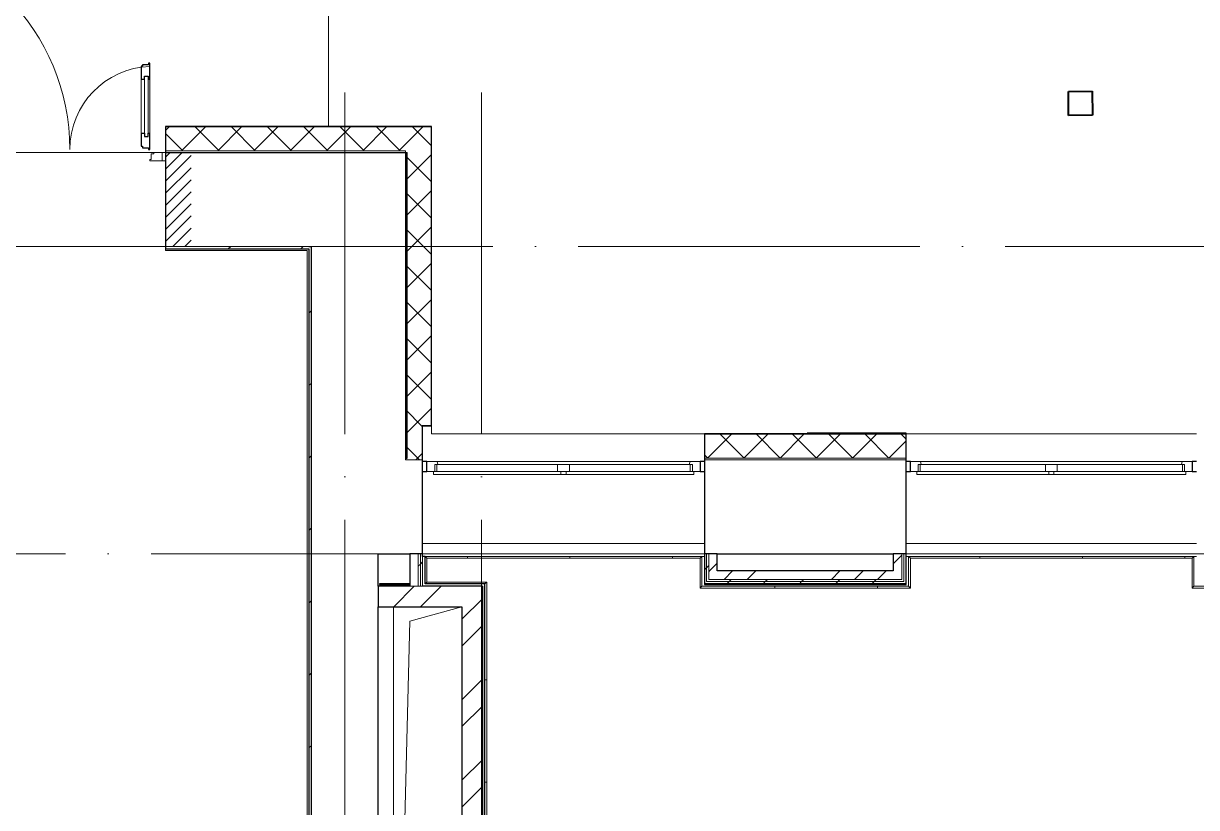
# Model space of a CAD drawing. Header units: millimetres. Extents: x -695119 to 412940, y -249585 to 622758.
# Drawn here: x 131480 to 138346, y 74350 to 78940 of the extents above; entities that cross this region are included whole.
import ezdxf

# ---------------------------------------------------------------- set-up
doc = ezdxf.new("R2010")
doc.units = ezdxf.units.MM
doc.linetypes.add('ADSK_Линия сетки', pattern=[25, 20, -2.5, 0, -2.5])
doc.linetypes.add('ADSK_Штриховая_ш2 п1_5', pattern=[4.5, 3, -1.5])
for name, color, linetype, lineweight in [('_ Окна', 252, 'Continuous', 30), ('Двери', 8, 'Continuous', 9), ('Несущие колонны', 252, 'Continuous', 18), ('Ограждение', 8, 'Continuous', 9), ('Окна', 252, 'Continuous', 9), ('Оси', 252, 'Continuous', 9), ('Перекрытие', 252, 'Continuous', 18), ('Стены внутренние', 252, 'Continuous', 18), ('Стены наружные', 252, 'Continuous', 18), ('Стены штриховка', 7, 'Continuous', 9)]:
    doc.layers.add(name, color=color, linetype=linetype, lineweight=lineweight)
doc.layers.add('Двери открывание', color=7, linetype='Continuous', lineweight=9, true_color=0xc0c0c0)
pattern_1 = [(0, (-32121.8, 98), (0, 600), []), (90, (-32121.8, 98), (-600, 4e-14), [])]

# ---------------------------------------------------------------- blocks, each defined once
blk = doc.blocks.new('1 этаж')
at = {"layer": 'Двери', "lineweight": 18, "true_color": 0x636466}
h = blk.add_hatch(dxfattribs=at)
h.set_pattern_fill('FP_2', color=251, style=0, pattern_type=2)
h.set_pattern_definition([(45, (-43582.8, -3266.73), (-35.3553, 35.3553), [])])
h.paths.add_polyline_path([(-44407.8, -3541.7), (-44407.8, -2991.7), (-44557.8, -2991.7), (-44557.8, -3541.7)])
h.paths.add_polyline_path([(-42357.8, -3541.7), (-42357.8, -2991.7), (-42507.8, -2991.7), (-42507.8, -3541.7), (-42372.6, -3541.7)])
at = {"layer": 'Ограждение', "true_color": 0x636466}
h = blk.add_hatch(dxfattribs=at)
h.set_pattern_fill('FP_25', color=251, style=0, pattern_type=2)
h.set_pattern_definition(pattern_1)
h.paths.add_polyline_path([(-40937.5, -5366.7), (-39377.8, -5366.7), (-39367.8, -5356.7), (-40987.8, -5356.7), (-40977.8, -5366.7)])
h = blk.add_hatch(dxfattribs=at)
h.set_pattern_fill('FP_25', color=251, style=0, pattern_type=2)
h.set_pattern_definition(pattern_1)
h.paths.add_polyline_path([(-38147.8, -5366.7), (-36497.8, -5366.7), (-36487.8, -5356.7), (-38157.8, -5356.7)])
h = blk.add_hatch(dxfattribs=at)
h.set_pattern_fill('FP_25', color=251, style=0, pattern_type=2)
h.set_pattern_definition(pattern_1)
h.paths.add_polyline_path([(-40637.8, -11331.7), (-40627.8, -11321.7), (-40627.8, -5506.7), (-40637.8, -5516.7), (-40637.8, -11115)])
h = blk.add_hatch(dxfattribs=at)
h.set_pattern_fill('FP_25', color=251, style=0, pattern_type=2)
h.set_pattern_definition(pattern_1)
h.paths.add_polyline_path([(-39377.8, -5541.7), (-38147.8, -5541.7), (-38157.8, -5531.7), (-39367.8, -5531.7)])
h = blk.add_hatch(dxfattribs=at)
h.set_pattern_fill('FP_25', color=251, style=0, pattern_type=2)
h.set_pattern_definition(pattern_1)
h.paths.add_polyline_path([(-35397.8, -5541.7), (-35407.8, -5531.7), (-36487.8, -5531.7), (-36497.8, -5541.7), (-35914.7, -5541.7)])
at = {"color": 251, "lineweight": 18, "true_color": 0x636466}
for p, q in [((-41172.8, -9591.7), (-41172.8, -5651.7)), ((-41077.8, -5734.9), (-40772.8, -5651.7)), ((-41172.8, -9591.7), (-41077.8, -5734.9))]:
    blk.add_line(p, q, dxfattribs=at)
at = {"layer": '_ Окна', "color": 251, "true_color": 0x636466}
for p, q in [((-40977.8, -4801.7), (-41002.8, -4801.7)), ((-40977.8, -4859.7), (-40977.8, -4801.7)), ((-39352.8, -4801.7), (-39377.8, -4801.7)), ((-39377.8, -4801.7), (-39377.8, -4859.7)), ((-38147.8, -4801.7), (-38172.8, -4801.7)), ((-38147.8, -4859.7), (-38147.8, -4801.7)), ((-36472.8, -4801.7), (-36497.8, -4801.7)), ((-36497.8, -4801.7), (-36497.8, -4859.7)), ((-41002.8, -4859.7), (-40977.8, -4859.7)), ((-39377.8, -4859.7), (-39352.8, -4859.7)), ((-38172.8, -4859.7), (-38147.8, -4859.7)), ((-36497.8, -4859.7), (-36472.8, -4859.7))]:
    blk.add_line(p, q, dxfattribs=at)
at = {"layer": '_ Окна', "color": 251, "lineweight": 18, "true_color": 0x636466}
for p, q in [((-40918.4, -4801.7), (-40977.8, -4801.7)), ((-40977.8, -4801.7), (-40977.8, -4859.7)), ((-40913.8, -4818.7), (-40918.4, -4801.7)), ((-39437.2, -4801.7), (-39441.8, -4818.7)), ((-39377.8, -4801.7), (-39437.2, -4801.7)), ((-39377.8, -4859.7), (-39377.8, -4801.7)), ((-38088.4, -4801.7), (-38147.8, -4801.7)), ((-38147.8, -4801.7), (-38147.8, -4859.7)), ((-38083.8, -4818.7), (-38088.4, -4801.7)), ((-36557.2, -4801.7), (-36561.8, -4818.7)), ((-36497.8, -4801.7), (-36557.2, -4801.7)), ((-36497.8, -4859.7), (-36497.8, -4801.7)), ((-40977.8, -4859.7), (-40939.8, -4859.7)), ((-40931.8, -4859.7), (-40931.8, -4818.7)), ((-40931.8, -4818.7), (-40919.8, -4818.7)), ((-39435.8, -4818.7), (-39423.8, -4818.7)), ((-39423.8, -4818.7), (-39423.8, -4859.7)), ((-39415.8, -4859.7), (-39377.8, -4859.7)), ((-38147.8, -4859.7), (-38109.8, -4859.7)), ((-38101.8, -4859.7), (-38101.8, -4818.7)), ((-38101.8, -4818.7), (-38089.8, -4818.7)), ((-36555.8, -4818.7), (-36543.8, -4818.7)), ((-36543.8, -4818.7), (-36543.8, -4859.7)), ((-36535.8, -4859.7), (-36497.8, -4859.7))]:
    blk.add_line(p, q, dxfattribs=at)
at = {"layer": 'Двери', "color": 251, "lineweight": 30, "true_color": 0x636466}
for p, q in [((-42599.8, -2469.7), (-42607.8, -2469.7)), ((-42607.8, -2469.7), (-42607.8, -2478.7)), ((-42599.8, -2563.7), (-42599.8, -2469.7)), ((-42641.8, -2487.7), (-42649.8, -2487.7)), ((-42649.8, -2487.7), (-42649.8, -2563.7)), ((-42607.8, -2478.7), (-42641.8, -2478.7)), ((-42641.8, -2478.7), (-42641.8, -2487.7)), ((-42649.8, -2563.7), (-42629.8, -2563.7)), ((-42629.8, -2563.7), (-42629.8, -2545.7)), ((-42629.8, -2545.7), (-42608.8, -2545.7)), ((-42608.8, -2545.7), (-42608.8, -2563.7)), ((-42608.8, -2563.7), (-42599.8, -2563.7)), ((-42649.8, -2879.7), (-42649.8, -2955.7)), ((-42649.8, -2879.7), (-42629.8, -2879.7)), ((-42629.8, -2879.7), (-42629.8, -2897.7)), ((-42608.8, -2879.7), (-42599.8, -2879.7)), ((-42608.8, -2897.7), (-42608.8, -2879.7)), ((-42599.8, -2973.7), (-42599.8, -2879.7)), ((-42629.8, -2897.7), (-42608.8, -2897.7)), ((-42649.8, -2955.7), (-42641.8, -2955.7)), ((-42641.8, -2955.7), (-42641.8, -2964.7)), ((-42641.8, -2964.7), (-42607.8, -2964.7)), ((-42607.8, -2964.7), (-42607.8, -2973.7)), ((-42607.8, -2973.7), (-42599.8, -2973.7))]:
    blk.add_line(p, q, dxfattribs=at)
at = {"layer": 'Двери', "color": 251, "true_color": 0x636466}
for p, q in [((-42649.8, -2563.7), (-42649.8, -2879.7)), ((-42629.8, -2897.7), (-42629.8, -2545.7)), ((-42629.8, -2545.7), (-42608.8, -2545.7)), ((-42608.8, -2545.7), (-42608.8, -2897.7)), ((-42599.8, -2879.7), (-42599.8, -2563.7)), ((-42608.8, -2897.7), (-42629.8, -2897.7)), ((-42576.8, -2999.7), (-42590.8, -2999.7)), ((-42590.8, -2999.7), (-42590.8, -3033.7)), ((-42576.8, -2991.7), (-42576.8, -2999.7)), ((-42527.8, -2991.7), (-42576.8, -2991.7)), ((-42507.8, -2991.7), (-42527.8, -2991.7)), ((-42527.8, -2991.7), (-42527.8, -3041.7)), ((-42527.8, -3041.7), (-42527.8, -2991.7)), ((-42507.8, -3041.7), (-42507.8, -2991.7)), ((-42590.8, -3033.7), (-42599.8, -3033.7)), ((-42599.8, -3033.7), (-42599.8, -3041.7)), ((-42599.8, -3041.7), (-42527.8, -3041.7)), ((-42527.8, -3041.7), (-42507.8, -3041.7))]:
    blk.add_line(p, q, dxfattribs=at)
at = {"layer": 'Двери', "color": 251, "linetype": 'ADSK_Штриховая_ш2 п1_5', "true_color": 0x636466}
for p, q in [((-42357.8, -2991.7), (-42507.8, -2991.7)), ((-42507.8, -2991.7), (-42507.8, -3541.7)), ((-42507.8, -3541.7), (-42357.8, -3541.7))]:
    blk.add_line(p, q, dxfattribs=at)
at = {"layer": 'Двери открывание', "color": 251, "true_color": 0x636466}
for centre, radius, start, end in [((-44333.8, -2973.7), 1266, 0, 89.18534), ((-42581.8, -2973.7), 486, 92.12255, 180)]:
    blk.add_arc(centre, radius, start, end, dxfattribs=at)
at = {"layer": 'Несущие колонны', "color": 251, "lineweight": 40, "true_color": 0x636466}
for p, q in [((-37223, -2634.6), (-37083, -2633.9)), ((-37222.3, -2774.6), (-37223, -2634.6)), ((-37083, -2633.9), (-37082.3, -2773.9)), ((-37082.3, -2773.9), (-37222.3, -2774.6))]:
    blk.add_line(p, q, dxfattribs=at)
at = {"layer": 'Несущие колонны', "color": 251, "true_color": 0x636466}
for p, q in [((-37223, -2634.6), (-37083, -2633.9)), ((-37222.3, -2774.6), (-37223, -2634.6)), ((-37083, -2633.9), (-37082.3, -2773.9)), ((-37082.3, -2773.9), (-37222.3, -2774.6))]:
    blk.add_line(p, q, dxfattribs=at)
at = {"layer": 'Ограждение', "color": 251, "true_color": 0x636466}
for p, q in [((-42507.8, -3566.7), (-42507.8, -3556.7)), ((-41677.8, -3566.7), (-42507.8, -3566.7)), ((-41677.8, -7563.4), (-41677.8, -3566.7)), ((-40977.8, -5366.7), (-40987.8, -5356.7)), ((-40977.8, -5506.7), (-40977.8, -5366.7)), ((-40977.8, -5366.7), (-39377.8, -5366.7)), ((-39377.8, -5366.7), (-39367.8, -5356.7)), ((-39377.8, -5366.7), (-39377.8, -5541.7)), ((-39367.8, -5531.7), (-39367.8, -5356.7)), ((-38147.8, -5366.7), (-38157.8, -5356.7)), ((-38157.8, -5356.7), (-38157.8, -5531.7)), ((-38147.8, -5541.7), (-38147.8, -5366.7)), ((-38147.8, -5366.7), (-36497.8, -5366.7)), ((-36497.8, -5366.7), (-36487.8, -5356.7)), ((-36497.8, -5366.7), (-36497.8, -5541.7)), ((-36487.8, -5531.7), (-36487.8, -5356.7)), ((-40987.8, -5516.7), (-40977.8, -5506.7)), ((-40627.8, -5506.7), (-40977.8, -5506.7)), ((-40627.8, -5506.7), (-40637.8, -5516.7)), ((-40627.8, -11321.7), (-40627.8, -5506.7)), ((-39377.8, -5541.7), (-39367.8, -5531.7)), ((-39377.8, -5541.7), (-38147.8, -5541.7)), ((-38157.8, -5531.7), (-39367.8, -5531.7)), ((-38147.8, -5541.7), (-38157.8, -5531.7)), ((-36497.8, -5541.7), (-36487.8, -5531.7)), ((-36497.8, -5541.7), (-35397.8, -5541.7)), ((-35407.8, -5531.7), (-36487.8, -5531.7))]:
    blk.add_line(p, q, dxfattribs=at)
at = {"layer": 'Окна', "color": 251, "true_color": 0x636466}
for p, q in [((-39437.2, -4801.7), (-40918.4, -4801.7)), ((-36557.2, -4801.7), (-38088.4, -4801.7)), ((-40939.8, -4859.7), (-40192.8, -4859.7)), ((-40939.8, -4876.7), (-40939.8, -4859.7)), ((-40919.8, -4818.7), (-40212.8, -4818.7)), ((-40919.8, -4859.7), (-40919.8, -4818.7)), ((-40212.8, -4818.7), (-40142.8, -4818.7)), ((-40212.8, -4818.7), (-40212.8, -4859.7)), ((-40192.8, -4859.7), (-40162.8, -4859.7)), ((-40192.8, -4859.7), (-40192.8, -4876.7)), ((-40162.8, -4859.7), (-39415.8, -4859.7)), ((-40162.8, -4876.7), (-40162.8, -4859.7)), ((-40142.8, -4818.7), (-39435.8, -4818.7)), ((-40142.8, -4859.7), (-40142.8, -4818.7)), ((-39435.8, -4818.7), (-39435.8, -4859.7)), ((-39415.8, -4859.7), (-39415.8, -4876.7)), ((-38109.8, -4859.7), (-37337.8, -4859.7)), ((-38109.8, -4876.7), (-38109.8, -4859.7)), ((-38089.8, -4818.7), (-37357.8, -4818.7)), ((-38089.8, -4859.7), (-38089.8, -4818.7)), ((-37357.8, -4818.7), (-37287.8, -4818.7)), ((-37357.8, -4818.7), (-37357.8, -4859.7)), ((-37337.8, -4859.7), (-37307.8, -4859.7)), ((-37337.8, -4859.7), (-37337.8, -4876.7)), ((-37307.8, -4859.7), (-36535.8, -4859.7)), ((-37307.8, -4876.7), (-37307.8, -4859.7)), ((-37287.8, -4818.7), (-36555.8, -4818.7)), ((-37287.8, -4859.7), (-37287.8, -4818.7)), ((-36555.8, -4818.7), (-36555.8, -4859.7)), ((-36535.8, -4859.7), (-36535.8, -4876.7)), ((-40192.8, -4876.7), (-40939.8, -4876.7)), ((-40162.8, -4876.7), (-40192.8, -4876.7)), ((-39415.8, -4876.7), (-40162.8, -4876.7)), ((-37337.8, -4876.7), (-38109.8, -4876.7)), ((-37307.8, -4876.7), (-37337.8, -4876.7)), ((-36535.8, -4876.7), (-37307.8, -4876.7))]:
    blk.add_line(p, q, dxfattribs=at)
at = {"layer": 'Оси', "color": 251, "linetype": 'ADSK_Линия сетки', "ltscale": 100, "true_color": 0x636466}
for p, q in [((-41457.8, -2641.7), (-41457.8, -33767.9)), ((-40657.8, -2641.7), (-40657.8, -33767.9)), ((4409.5, -3541.7), (-72530.1, -3541.7)), ((4409.5, -5341.7), (-72530.1, -5341.7))]:
    blk.add_line(p, q, dxfattribs=at)
at = {"layer": 'Перекрытие', "color": 251, "ltscale": 100, "true_color": 0x636466}
for p, q in [((-41552.8, -2839.7), (-41552.8, -889.7)), ((-44338.8, -2991.7), (-42576.8, -2991.7)), ((-42507.8, -3541.7), (-44407.8, -3541.7))]:
    blk.add_line(p, q, dxfattribs=at)
at = {"layer": 'Стены внутренние', "color": 251, "lineweight": 30, "true_color": 0x636466}
for p, q in [((-40950.8, -2839.7), (-42507.8, -2839.7)), ((-42507.8, -2839.7), (-42507.8, -2981.7)), ((-40950.8, -4591.7), (-40950.8, -2839.7)), ((-42507.8, -2991.7), (-42507.8, -3541.7)), ((-41667.8, -3541.7), (-41652.8, -3541.7)), ((-41002.8, -5341.7), (-41002.8, -4591.7)), ((-41002.8, -4591.7), (-40950.8, -4591.7)), ((-38752.8, -4639.7), (-39352.8, -4639.7)), ((-39352.8, -4639.7), (-39352.8, -4781.7)), ((-38172.8, -4781.7), (-38172.8, -4639.7)), ((-41102.8, -4781.7), (-41102.8, -4791.7)), ((-39352.8, -4791.7), (-39352.8, -5341.7)), ((-38172.8, -5341.7), (-38172.8, -4791.7)), ((-41262.8, -5531.7), (-41262.8, -5341.7)), ((-41262.8, -5341.7), (-41077.8, -5341.7)), ((-39277.8, -5341.7), (-38247.8, -5341.7)), ((-41262.8, -9591.7), (-41262.8, -5651.7))]:
    blk.add_line(p, q, dxfattribs=at)
at = {"layer": 'Стены внутренние', "color": 251, "linetype": 'Continuous', "lineweight": 9, "true_color": 0x636466}
for p, q in [((-42505.8, -2861.4), (-42486.2, -2841.7)), ((-42406.4, -2981.7), (-42505.8, -2882.3)), ((-42443.9, -2841.7), (-42445, -2839.7)), ((-42414, -2981.7), (-42274, -2841.7)), ((-42194.3, -2981.7), (-42334.3, -2841.7)), ((-42201.9, -2981.7), (-42061.9, -2841.7)), ((-41982.1, -2981.7), (-42122.1, -2841.7)), ((-41989.8, -2981.7), (-41849.8, -2841.7)), ((-41770, -2981.7), (-41910, -2841.7)), ((-41856.3, -2839.7), (-41857.4, -2841.7)), ((-41777.6, -2981.7), (-41637.6, -2841.7)), ((-41557.9, -2981.7), (-41697.9, -2841.7)), ((-41565.5, -2981.7), (-41425.5, -2841.7)), ((-41345.8, -2981.7), (-41485.8, -2841.7)), ((-41353.4, -2981.7), (-41213.4, -2841.7)), ((-41133.6, -2981.7), (-41273.6, -2841.7)), ((-41102.8, -2943.3), (-41001.3, -2841.7)), ((-40952.8, -2950.4), (-41061.5, -2841.7)), ((-41036.1, -2841.7), (-41037.2, -2839.7)), ((-41035.1, -2839.7), (-41036.2, -2841.7)), ((-41141.3, -2981.7), (-41102.8, -2943.3)), ((-41102.8, -3155.4), (-40952.8, -3005.4)), ((-40952.8, -3162.5), (-41102.8, -3012.5)), ((-40952.8, -3051.6), (-40950.8, -3051.6)), ((-41102.8, -3367.5), (-40952.8, -3217.5)), ((-40952.8, -3374.7), (-41102.8, -3224.7)), ((-41102.8, -3579.7), (-40952.8, -3429.7)), ((-40951.5, -3394.6), (-40952.8, -3392.3)), ((-40952.8, -3586.8), (-41102.8, -3436.8)), ((-40950.8, -3599), (-40952.8, -3595.5)), ((-41102.8, -3791.8), (-40952.8, -3641.8)), ((-40952.8, -3798.9), (-41102.8, -3648.9)), ((-40952.8, -3661.2), (-40950.8, -3661.2)), ((-41102.8, -4003.9), (-40952.8, -3853.9)), ((-40952.8, -4011.1), (-41102.8, -3861.1)), ((-40952.8, -3864.4), (-40950.8, -3864.4)), ((-41102.8, -4216.1), (-40952.8, -4066.1)), ((-40952.8, -4223.2), (-41102.8, -4073.2)), ((-40952.8, -4169.2), (-40950.8, -4169.2)), ((-41102.8, -4428.2), (-40952.8, -4278.2)), ((-40952.8, -4435.3), (-41102.8, -4285.3)), ((-41102.8, -4640.3), (-40952.8, -4490.3)), ((-41004.8, -4595.5), (-41102.8, -4497.5)), ((-40950.8, -4522.6), (-40952.8, -4526.1)), ((-39335, -4781.7), (-39195, -4641.7)), ((-39292.9, -4641.7), (-39294.1, -4639.7)), ((-39121.5, -4781.7), (-39261.5, -4641.7)), ((-39141.4, -4639.7), (-39142.5, -4641.7)), ((-39122.9, -4781.7), (-38982.9, -4641.7)), ((-38909.4, -4781.7), (-39049.4, -4641.7)), ((-38910.7, -4781.7), (-38770.7, -4641.7)), ((-38697.2, -4781.7), (-38837.2, -4641.7)), ((-38698.6, -4781.7), (-38558.6, -4641.7)), ((-38485.1, -4781.7), (-38625.1, -4641.7)), ((-38486.5, -4781.7), (-38346.5, -4641.7)), ((-38273, -4781.7), (-38413, -4641.7)), ((-38237.1, -4641.7), (-38238.2, -4639.7)), ((-38174.8, -4667.8), (-38200.8, -4641.7)), ((-41020.7, -4791.7), (-41102.8, -4709.6)), ((-38274.3, -4781.7), (-38174.8, -4682.2)), ((-41042.1, -4791.7), (-41002.8, -4752.5)), ((-39333.6, -4781.7), (-39352.8, -4762.5))]:
    blk.add_line(p, q, dxfattribs=at)
at = {"layer": 'Стены внутренние', "color": 251, "true_color": 0x636466}
for p, q in [((-42507.8, -3541.7), (-41667.8, -3541.7)), ((-40950.8, -4591.7), (-40950.8, -4639.7)), ((-41004.8, -4639.7), (-41002.8, -4639.7)), ((-41004.8, -4641.7), (-41002.8, -4641.7)), ((-40950.8, -4639.7), (-39352.8, -4639.7)), ((-38172.8, -4639.7), (-36472.8, -4639.7)), ((-41002.8, -4791.7), (-41102.8, -4791.7)), ((-38172.8, -4791.7), (-39352.8, -4791.7)), ((-41002.8, -5281.7), (-39352.8, -5281.7)), ((-38172.8, -5281.7), (-36472.8, -5281.7))]:
    blk.add_line(p, q, dxfattribs=at)
at = {"layer": 'Стены наружные', "color": 251, "lineweight": 30, "true_color": 0x636466}
for p, q in [((-42507.8, -2981.7), (-42507.8, -2991.7)), ((-42507.8, -2991.7), (-41092.8, -2991.7)), ((-41102.8, -2991.7), (-41102.8, -4781.7)), ((-41092.8, -4781.7), (-41092.8, -2991.7)), ((-42507.8, -3541.7), (-42507.8, -3556.7)), ((-42507.8, -3556.7), (-41667.8, -3556.7)), ((-41667.8, -3556.7), (-41667.8, -10721.7)), ((-41652.8, -10856.7), (-41652.8, -3541.7)), ((-38172.8, -4634.7), (-38752.8, -4634.7)), ((-38752.8, -4634.7), (-38752.8, -4639.7)), ((-38752.8, -4639.7), (-38172.8, -4639.7)), ((-38172.8, -4639.7), (-38172.8, -4634.7)), ((-41102.8, -4781.7), (-41092.8, -4781.7)), ((-39352.8, -4781.7), (-39352.8, -4791.7)), ((-38172.8, -4791.7), (-38172.8, -4781.7)), ((-41077.8, -5341.7), (-41077.8, -5531.7)), ((-41002.8, -5341.7), (-41077.8, -5341.7)), ((-41002.8, -5356.7), (-41002.8, -5341.7)), ((-39277.8, -5341.7), (-39352.8, -5341.7)), ((-39352.8, -5341.7), (-39352.8, -5521.7)), ((-39277.8, -5441.7), (-39277.8, -5341.7)), ((-38247.8, -5341.7), (-38247.8, -5441.7)), ((-38172.8, -5341.7), (-38247.8, -5341.7)), ((-38172.8, -5521.7), (-38172.8, -5341.7)), ((-40987.8, -5356.7), (-41002.8, -5356.7)), ((-40987.8, -5516.7), (-40987.8, -5356.7)), ((-38247.8, -5441.7), (-39277.8, -5441.7)), ((-41077.8, -5531.7), (-41262.8, -5531.7)), ((-41262.8, -5531.7), (-41262.8, -5651.7)), ((-41077.8, -5516.7), (-41255.3, -5516.7)), ((-41255.3, -5516.7), (-41255.3, -5521.7)), ((-41255.3, -5521.7), (-41077.8, -5521.7)), ((-40652.8, -5531.7), (-41002.8, -5531.7)), ((-40637.8, -5516.7), (-40987.8, -5516.7)), ((-40652.8, -5531.7), (-40652.8, -11150.7)), ((-40637.8, -11331.7), (-40637.8, -5516.7)), ((-39352.8, -5516.7), (-38172.8, -5516.7)), ((-38172.8, -5516.7), (-39352.8, -5516.7)), ((-39352.8, -5521.7), (-38172.8, -5521.7)), ((-41262.8, -5651.7), (-40772.8, -5651.7)), ((-40772.8, -5651.7), (-40772.8, -9591.7))]:
    blk.add_line(p, q, dxfattribs=at)
at = {"layer": 'Стены наружные', "color": 251, "linetype": 'Continuous', "lineweight": 9, "true_color": 0x636466}
for p, q in [((-41092.8, -3002), (-41102.8, -3002)), ((-41092.8, -3102), (-41102.8, -3102)), ((-41092.8, -3202), (-41102.8, -3202)), ((-41092.8, -3302), (-41102.8, -3302)), ((-41092.8, -3402), (-41102.8, -3402)), ((-42140.5, -3556.7), (-42125.5, -3541.7)), ((-41716.3, -3556.7), (-41701.3, -3541.7)), ((-41092.8, -3502), (-41102.8, -3502)), ((-41092.8, -3602), (-41102.8, -3602)), ((-41092.8, -3702), (-41102.8, -3702)), ((-41092.8, -3802), (-41102.8, -3802)), ((-41092.8, -3902), (-41102.8, -3902)), ((-41667.8, -3932.5), (-41652.8, -3917.5)), ((-41092.8, -4002), (-41102.8, -4002)), ((-41092.8, -4102), (-41102.8, -4102)), ((-41092.8, -4202), (-41102.8, -4202)), ((-41092.8, -4302), (-41102.8, -4302)), ((-41667.8, -4356.8), (-41652.8, -4341.8)), ((-41092.8, -4402), (-41102.8, -4402)), ((-41092.8, -4502), (-41102.8, -4502)), ((-41092.8, -4602), (-41102.8, -4602)), ((-38238.2, -4639.7), (-38241.1, -4634.7)), ((-41092.8, -4702), (-41102.8, -4702)), ((-41667.8, -4781.1), (-41652.8, -4766.1)), ((-41667.8, -5205.3), (-41652.8, -5190.3)), ((-38247.8, -5399.6), (-38197.8, -5349.6)), ((-41027.8, -5413.9), (-41015.3, -5401.4)), ((-41015.3, -5401.4), (-41002.8, -5388.9)), ((-39352.8, -5435.9), (-39340.3, -5423.4)), ((-39340.3, -5423.4), (-39327.8, -5410.9)), ((-39323.1, -5441.7), (-39277.8, -5396.4)), ((-39327.8, -5446.4), (-39323.1, -5441.7)), ((-39238.2, -5491.7), (-39188.2, -5441.7)), ((-39209, -5504.2), (-39196.5, -5491.7)), ((-39103.3, -5491.7), (-39053.3, -5441.7)), ((-38996.8, -5504.2), (-38984.3, -5491.7)), ((-38784.7, -5504.2), (-38772.2, -5491.7)), ((-38609.8, -5491.7), (-38559.8, -5441.7)), ((-38572.6, -5504.2), (-38560.1, -5491.7)), ((-38474.9, -5491.7), (-38424.9, -5441.7)), ((-38360.5, -5504.2), (-38348, -5491.7)), ((-38339.9, -5491.7), (-38289.9, -5441.7)), ((-41171.8, -5651.7), (-41051.8, -5531.7)), ((-41135.7, -5521.7), (-41130.7, -5516.7)), ((-41014.6, -5651.7), (-40894.6, -5531.7)), ((-39221.5, -5516.7), (-39209, -5504.2)), ((-39014.3, -5521.7), (-39009.3, -5516.7)), ((-39009.3, -5516.7), (-38996.8, -5504.2)), ((-38797.2, -5516.7), (-38784.7, -5504.2)), ((-38590.1, -5521.7), (-38585.1, -5516.7)), ((-38585.1, -5516.7), (-38572.6, -5504.2)), ((-38373, -5516.7), (-38360.5, -5504.2)), ((-41667.8, -5629.6), (-41652.8, -5614.6)), ((-40772.8, -5724.2), (-40652.8, -5604.2)), ((-40772.8, -5881.4), (-40652.8, -5761.4)), ((-41667.8, -6053.9), (-41652.8, -6038.9)), ((-40772.8, -6195.7), (-40652.8, -6075.7)), ((-40772.8, -6352.8), (-40652.8, -6232.8)), ((-41667.8, -6478.1), (-41652.8, -6463.1)), ((-40772.8, -6667.1), (-40652.8, -6547.1)), ((-40772.8, -6824.3), (-40652.8, -6704.3))]:
    blk.add_line(p, q, dxfattribs=at)
at = {"layer": 'Стены наружные', "color": 251, "true_color": 0x636466}
for p, q in [((-41002.8, -5341.7), (-39352.8, -5341.7)), ((-38172.8, -5341.7), (-36472.8, -5341.7)), ((-39352.8, -5356.7), (-40987.8, -5356.7)), ((-36472.8, -5356.7), (-38172.8, -5356.7))]:
    blk.add_line(p, q, dxfattribs=at)
at = {"layer": 'Стены штриховка', "color": 251, "true_color": 0x636466}
for p, q in [((-40950.8, -2841.7), (-42505.8, -2841.7)), ((-42505.8, -2841.7), (-42505.8, -2981.7)), ((-40952.8, -4589.7), (-40952.8, -2839.7)), ((-42507.8, -2981.7), (-41102.8, -2981.7)), ((-41102.8, -2981.7), (-41102.8, -2991.7)), ((-41004.8, -4639.7), (-41004.8, -4589.7)), ((-41004.8, -4589.7), (-40952.8, -4589.7)), ((-41004.8, -4715.7), (-41004.8, -4641.7)), ((-38174.8, -4641.7), (-39350.8, -4641.7)), ((-39350.8, -4641.7), (-39350.8, -4715.7)), ((-38174.8, -4715.7), (-38174.8, -4641.7)), ((-41002.8, -4715.7), (-41004.8, -4715.7)), ((-39352.8, -4715.7), (-39350.8, -4715.7)), ((-38174.8, -4715.7), (-38172.8, -4715.7)), ((-39352.8, -4781.7), (-38172.8, -4781.7)), ((-41027.8, -5531.7), (-41027.8, -5341.7)), ((-41015.3, -5531.7), (-41015.3, -5341.7)), ((-39340.3, -5504.2), (-39340.3, -5341.7)), ((-39327.8, -5491.7), (-39327.8, -5341.7)), ((-38197.8, -5491.7), (-38197.8, -5341.7)), ((-38185.3, -5504.2), (-38185.3, -5341.7)), ((-41002.8, -5531.7), (-41002.8, -5356.7)), ((-39327.8, -5491.7), (-38197.8, -5491.7)), ((-41077.8, -5531.7), (-41002.8, -5531.7)), ((-39340.3, -5504.2), (-38185.3, -5504.2))]:
    blk.add_line(p, q, dxfattribs=at)

msp = doc.modelspace()

# ---------------------------------------------------------------- block references
msp.add_blockref('1 этаж', (174819.19, 81176.937))

doc.saveas('drawing.dxf')
